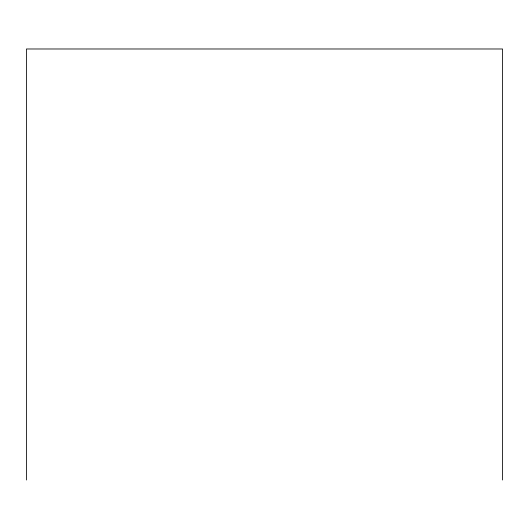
<?xml version="1.0" encoding="UTF-8"?>
<svg xmlns="http://www.w3.org/2000/svg" width="529" height="529" viewBox="0 0 529 529"><rect width="100%" height="100%" fill="white"/><g stroke="black" fill="none" stroke-linecap="round" stroke-linejoin="round"><path stroke-width="0.79" d="M502.55 480.015L502.55 48.985L26.45 48.985L26.45 480.015"/></g></svg>
